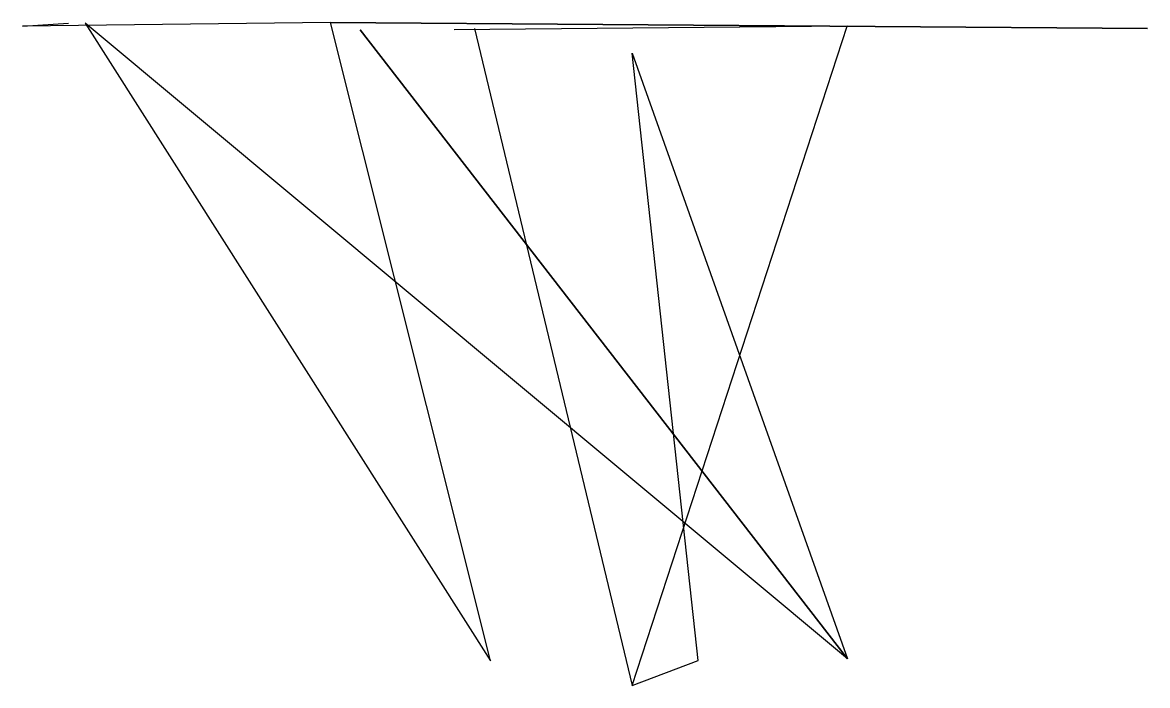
# Model space of a CAD drawing. Header units: metres. Extents: x -0.96 to 0.81, y -0.55 to 0.5.
import ezdxf

# ---------------------------------------------------------------- set-up
doc = ezdxf.new("R2010")
doc.units = ezdxf.units.M

msp = doc.modelspace()

# ---------------------------------------------------------------- linework, layer by layer
at = {"layer": 'MCD_Layer_0'}
for p, q in [((-0.476562, 0.496063), (-0.963379, 0.490204)), ((-0.963379, 0.490204), (-0.890625, 0.495117)), ((0.340332, -0.509766), (-0.864258, 0.494904)), ((0.340332, -0.509766), (-0.864258, 0.494904)), ((-0.864258, 0.494904), (-0.223633, -0.513336)), ((-0.223633, -0.513336), (-0.476562, 0.496063)), ((-0.223633, -0.513336), (-0.476562, 0.496063)), ((-0.476562, 0.496063), (0.814453, 0.486694)), ((0.814453, 0.486694), (-0.476562, 0.496063)), ((0.814453, 0.486694), (-0.476562, 0.496063)), ((0.340332, -0.509766), (-0.429688, 0.484283)), ((0.340332, -0.509766), (-0.429688, 0.484283)), ((-0.429688, 0.484283), (0.340332, -0.509766)), ((0.339844, 0.490234), (-0.28125, 0.484314)), ((-0.249023, 0.486694), (0, -0.552185)), ((-0.249023, 0.486694), (0, -0.552185)), ((0, -0.552185), (0.339844, 0.490234)), ((0.104492, -0.512421), (0, 0.447754)), ((0.104492, -0.512421), (0, 0.447754)), ((0, 0.447754), (0.340332, -0.509766)), ((0, -0.552185), (0.104492, -0.512421))]:
    msp.add_line(p, q, dxfattribs=at)

doc.saveas('drawing.dxf')
